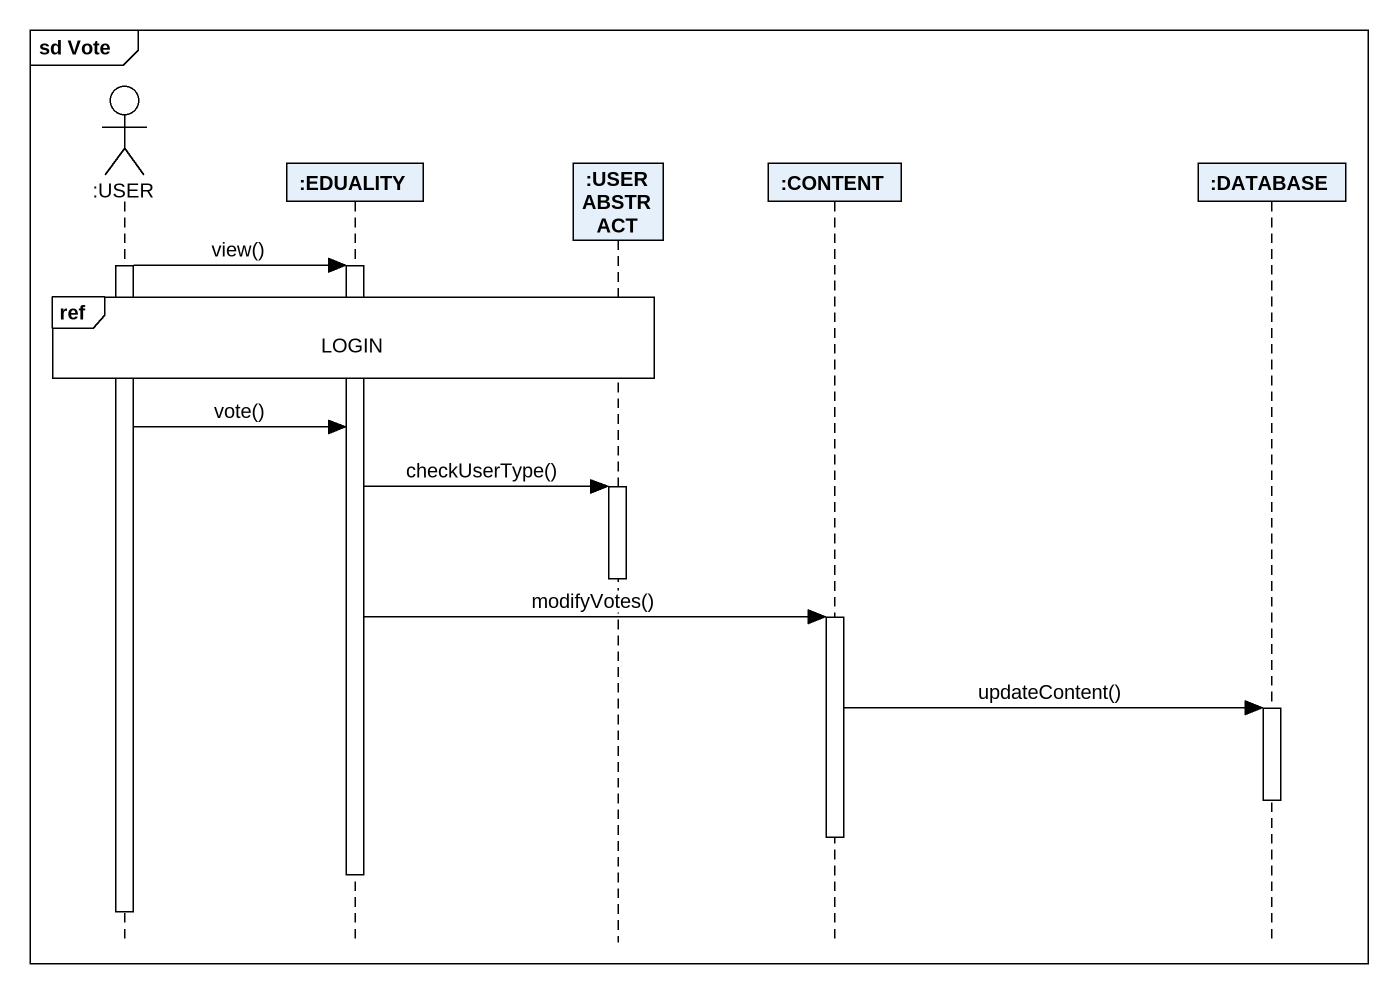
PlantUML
@startuml
mainframe sd Vote
hide footbox
actor ":USER" as USER
participant ":EDUALITY" as EDUALITY
participant ":USER ABSTRACT" as USER_ABSTRACT
participant ":CONTENT" as CONTENT
participant ":DATABASE" as DATABASE_

activate USER
USER -> EDUALITY : view()
activate EDUALITY
ref over USER, EDUALITY, USER_ABSTRACT : LOGIN
USER -> EDUALITY : vote()
EDUALITY -> USER_ABSTRACT : checkUserType()
activate USER_ABSTRACT
deactivate USER_ABSTRACT
EDUALITY -> CONTENT : modifyVotes()
activate CONTENT
CONTENT -> DATABASE_ : updateContent()
activate DATABASE_
deactivate DATABASE_
deactivate CONTENT
deactivate EDUALITY
deactivate USER
@enduml
